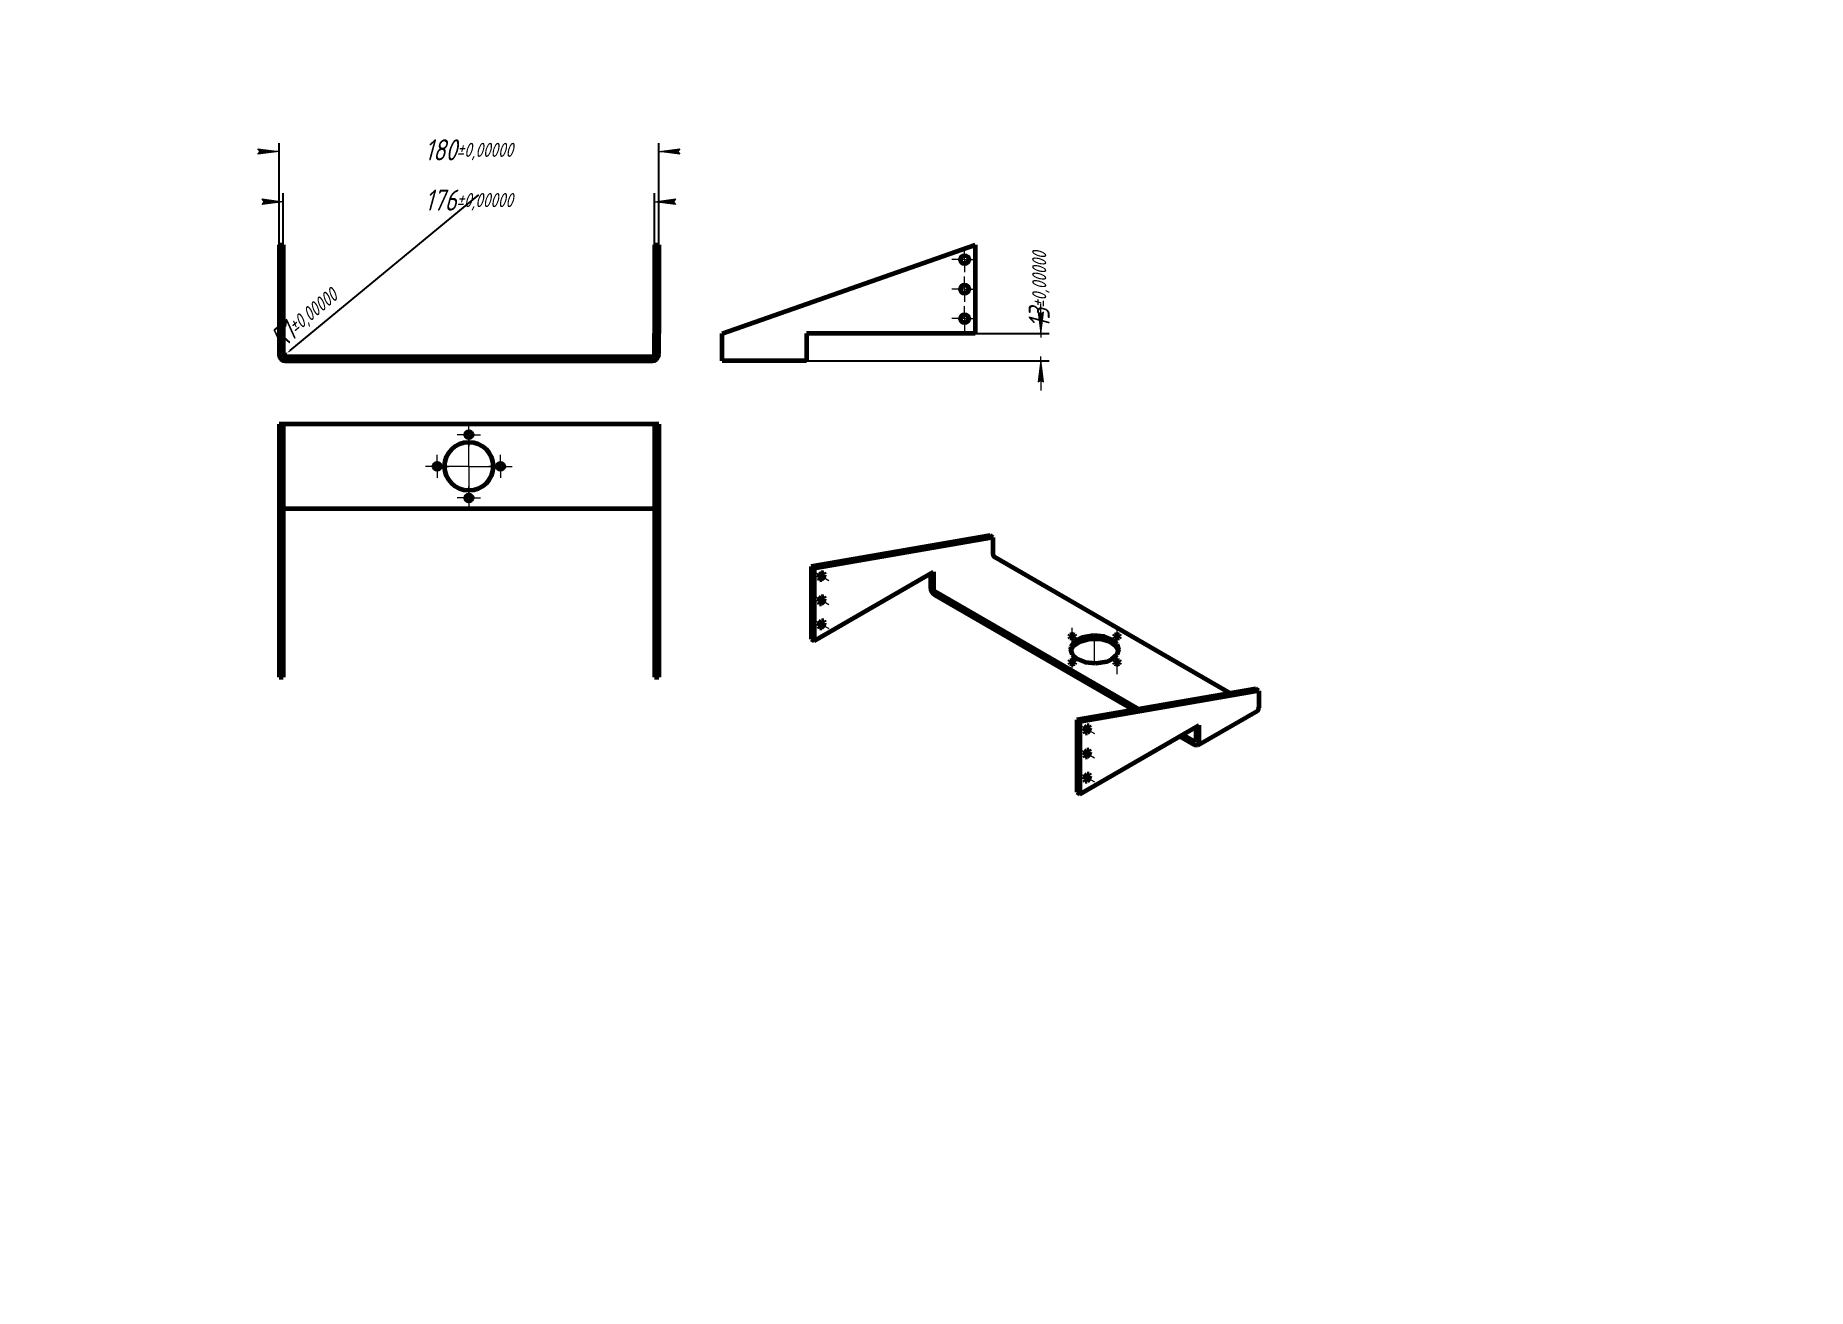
# Model space of a CAD drawing. Header units: millimetres. Extents: x 0 to 420, y 0 to 297.
import ezdxf

# ---------------------------------------------------------------- set-up
doc = ezdxf.new("R2010")
doc.units = ezdxf.units.MM
for name, pattern in [('K5LT_AXLED', [12, 7.5, -1.5, 1.5, -1.5]), ('K5LT_BASIC', [0]), ('K5LT_THIN', [0])]:
    doc.linetypes.add(name, pattern=pattern)
doc.layers.add('Системный слой', color=7, linetype='Continuous')
doc.styles.add('KDIMTEXTSTYLE', font='GOST_AU.SHX', dxfattribs={"width": 0.96, "oblique": 15, "height": 5})
doc.dimstyles.new('KDIMSTYLE (0.50)', dxfattribs={"dimtxt": 5, "dimasz": 1, "dimexe": 2, "dimexo": 0, "dimgap": 1, "dimtad": 1, "dimlfac": 2, "dimtxsty": 'KDIMTEXTSTYLE', "dimsah": 1, "dimcen": 0, "dimdle": 1, "dimadec": 0, "dimazin": 0, "dimtfac": 0.667, "dimtmove": 0, "dimatfit": 3, "dimfxl": 1, "dimtvp": 1, "dimtolj": 1, "dimtzin": 0, "dimarcsym": 0})

# ---------------------------------------------------------------- blocks, each defined once
blk = doc.blocks.new('KDIMARROW_02')
at = {"layer": 'Системный слой'}
blk.add_hatch(color=0, dxfattribs=at).paths.add_polyline_path([(4.5, -5.51091059616309e-16), (5, 0.6582624912261956), (0, 0), (5, -0.658262491226197)])
at = {"layer": 'Системный слой', "color": 0, "linetype": 'K5LT_THIN', "lineweight": 18}
for p, q in [((0, 0), (-1, 0)), ((5, 0.6582624912261956), (0, 0)), ((0, 0), (5, -0.658262491226197)), ((0, 0), (7, -8.572527594031472e-16)), ((4.5, -5.51091059616309e-16), (5, 0.6582624912261956)), ((5, -0.658262491226197), (4.5, -5.51091059616309e-16))]:
    blk.add_line(p, q, dxfattribs=at)
blk = doc.blocks.new('KDIMARROW_01')
at = {"layer": 'Системный слой'}
blk.add_hatch(color=0, dxfattribs=at).paths.add_polyline_path([(-5, -0.6582624912261956), (0, 0), (-5, 0.658262491226197), (-4.5, 5.51091059616309e-16)])
at = {"layer": 'Системный слой', "color": 0, "linetype": 'K5LT_THIN', "lineweight": 18}
for p, q in [((-4.5, 5.51091059616309e-16), (-5, 0.658262491226197)), ((-5, 0.658262491226197), (0, 0)), ((0, 0), (-5, -0.6582624912261956)), ((-5, -0.6582624912261956), (-4.5, 5.51091059616309e-16)), ((0, 0), (-1, 0))]:
    blk.add_line(p, q, dxfattribs=at)
blk = doc.blocks.new('U0')
at = {"layer": 'Системный слой', "color": 30, "linetype": 'K5LT_AXLED', "lineweight": 18, "true_color": 0xff8000}
for q in [(95.2244514014742, 197.624285421569), (92.4744514014742, 194.874285421569), (97.9744514014742, 194.874285421569), (95.2244514014742, 192.124285421569)]:
    blk.add_line((95.2244514014742, 194.874285421569), q, dxfattribs=at)
blk = doc.blocks.new('U1')
at = {"layer": 'Системный слой', "color": 30, "linetype": 'K5LT_AXLED', "lineweight": 18, "true_color": 0xff8000}
for q in [(102.7244514014742, 190.124285421569), (99.9744514014742, 187.374285421569), (105.4744514014742, 187.374285421569), (102.7244514014742, 184.624285421569)]:
    blk.add_line((102.7244514014742, 187.374285421569), q, dxfattribs=at)
blk = doc.blocks.new('U2')
at = {"layer": 'Системный слой', "color": 30, "linetype": 'K5LT_AXLED', "lineweight": 18, "true_color": 0xff8000}
for q in [(102.7244514014742, 202.624285421569), (94.9744514014742, 194.874285421569), (110.4744514014742, 194.874285421569), (102.7244514014742, 187.124285421569)]:
    blk.add_line((102.7244514014742, 194.874285421569), q, dxfattribs=at)
blk = doc.blocks.new('U3')
at = {"layer": 'Системный слой', "color": 30, "linetype": 'K5LT_AXLED', "lineweight": 18, "true_color": 0xff8000}
for q in [(99.9744514014742, 202.374285421569), (102.7244514014742, 205.124285421569), (105.4744514014742, 202.374285421569), (102.7244514014742, 199.624285421569)]:
    blk.add_line((102.7244514014742, 202.374285421569), q, dxfattribs=at)
blk = doc.blocks.new('U4')
at = {"layer": 'Системный слой', "color": 30, "linetype": 'K5LT_AXLED', "lineweight": 18, "true_color": 0xff8000}
for q in [(110.2244514014742, 197.624285421569), (107.4744514014742, 194.874285421569), (112.9744514014742, 194.874285421569), (110.2244514014742, 192.124285421569)]:
    blk.add_line((110.2244514014742, 194.874285421569), q, dxfattribs=at)
blk = doc.blocks.new('U5')
at = {"layer": 'Системный слой', "color": 30, "linetype": 'K5LT_AXLED', "lineweight": 18, "true_color": 0xff8000}
for q in [(220.2244514014742, 232.874285421569), (217.2244514014742, 229.874285421569), (223.2244514014742, 229.874285421569), (220.2244514014742, 226.874285421569)]:
    blk.add_line((220.2244514014742, 229.874285421569), q, dxfattribs=at)
blk = doc.blocks.new('U6')
at = {"layer": 'Системный слой', "color": 30, "linetype": 'K5LT_AXLED', "lineweight": 18, "true_color": 0xff8000}
for q in [(220.2244514014742, 239.874285421569), (217.2244514014742, 236.874285421569), (223.2244514014742, 236.874285421569), (220.2244514014742, 233.874285421569)]:
    blk.add_line((220.2244514014742, 236.874285421569), q, dxfattribs=at)
blk = doc.blocks.new('U7')
at = {"layer": 'Системный слой', "color": 30, "linetype": 'K5LT_AXLED', "lineweight": 18, "true_color": 0xff8000}
for q in [(217.2244514014742, 243.874285421569), (220.2244514014742, 246.874285421569), (223.2244514014742, 243.874285421569), (220.2244514014742, 240.874285421569)]:
    blk.add_line((220.2244514014742, 243.874285421569), q, dxfattribs=at)
blk = doc.blocks.new('U8')
at = {"layer": 'Системный слой', "color": 150, "linetype": 'K5LT_BASIC', "lineweight": 60, "true_color": 0x0080ff}
for p, q in [((213.2024672620571, 164.3595063948766), (260.3882466989286, 137.1167839350765)), ((271.185223319354, 130.8831465768398), (274.7207572252867, 128.8419051245205))]:
    blk.add_line(p, q, dxfattribs=at)
blk = doc.blocks.new('U9')
at = {"layer": 'Системный слой', "color": 150, "linetype": 'K5LT_BASIC', "lineweight": 60, "true_color": 0x0080ff}
for p, q in [((213.2024672620571, 165.1760029758043), (261.4761032853694, 137.3052062229829)), ((271.8923301005406, 131.2913948673037), (274.7207572252867, 129.6584017054482))]:
    blk.add_line(p, q, dxfattribs=at)
blk = doc.blocks.new('U10')
at = {"layer": 'Системный слой', "color": 150, "linetype": 'K5LT_BASIC', "lineweight": 60, "true_color": 0x0080ff}
for p, q in [((255.8056508285466, 154.8677336415918), (255.5859809144365, 154.5615474237439)), ((255.5859809144365, 154.5615474237439), (255.8056508285466, 154.255361205896)), ((256.3359809144365, 154.9945601256361), (255.8056508285466, 154.8677336415918)), ((255.8056508285466, 154.255361205896), (256.3359809144365, 154.1285347218517)), ((256.8663110003264, 154.8677336415918), (256.3359809144365, 154.9945601256361)), ((256.3359809144365, 154.1285347218517), (256.8663110003264, 154.255361205896)), ((257.0859809144365, 154.5615474237439), (256.8663110003264, 154.8677336415918)), ((256.8663110003264, 154.255361205896), (257.0859809144365, 154.5615474237439))]:
    blk.add_line(p, q, dxfattribs=at)
blk = doc.blocks.new('U11')
at = {"layer": 'Системный слой', "color": 150, "linetype": 'K5LT_BASIC', "lineweight": 60, "true_color": 0x0080ff}
for p, q in [((245.1990491107484, 148.7440092846338), (244.9793791966383, 148.4378230667859)), ((244.9793791966383, 148.4378230667859), (245.1990491107484, 148.1316368489381)), ((245.7293791966383, 148.8708357686781), (245.1990491107484, 148.7440092846338)), ((245.1990491107484, 148.1316368489381), (245.7293791966383, 148.0048103648937)), ((246.2597092825282, 148.7440092846338), (245.7293791966383, 148.8708357686781)), ((245.7293791966383, 148.0048103648937), (246.2597092825282, 148.1316368489381)), ((246.4793791966383, 148.4378230667859), (246.2597092825282, 148.7440092846338)), ((246.2597092825282, 148.1316368489381), (246.4793791966383, 148.4378230667859))]:
    blk.add_line(p, q, dxfattribs=at)
blk = doc.blocks.new('U12')
at = {"layer": 'Системный слой', "color": 150, "linetype": 'K5LT_BASIC', "lineweight": 60, "true_color": 0x0080ff}
for p, q in [((245.1990491107484, 154.8677336415918), (244.9793791966383, 154.5615474237439)), ((244.9793791966383, 154.5615474237439), (245.1990491107484, 154.255361205896)), ((245.7293791966383, 154.9945601256361), (245.1990491107484, 154.8677336415918)), ((245.1990491107484, 154.255361205896), (245.7293791966383, 154.1285347218517)), ((246.2597092825282, 154.8677336415918), (245.7293791966383, 154.9945601256361)), ((245.7293791966383, 154.1285347218517), (246.2597092825282, 154.255361205896)), ((246.4793791966383, 154.5615474237439), (246.2597092825282, 154.8677336415918)), ((246.2597092825282, 154.255361205896), (246.4793791966383, 154.5615474237439))]:
    blk.add_line(p, q, dxfattribs=at)
blk = doc.blocks.new('U13')
at = {"layer": 'Системный слой', "color": 150, "linetype": 'K5LT_BASIC', "lineweight": 60, "true_color": 0x0080ff}
for p, q in [((255.8056508285466, 148.7440092846338), (255.5859809144365, 148.4378230667859)), ((255.5859809144365, 148.4378230667859), (255.8056508285466, 148.1316368489381)), ((256.3359809144365, 148.8708357686782), (255.8056508285466, 148.7440092846338)), ((255.8056508285466, 148.1316368489381), (256.3359809144365, 148.0048103648937)), ((256.8663110003264, 148.7440092846338), (256.3359809144365, 148.8708357686782)), ((256.3359809144365, 148.0048103648937), (256.8663110003264, 148.1316368489381)), ((257.0859809144365, 148.4378230667859), (256.8663110003264, 148.7440092846338)), ((256.8663110003264, 148.1316368489381), (257.0859809144365, 148.4378230667859))]:
    blk.add_line(p, q, dxfattribs=at)
blk = doc.blocks.new('U14')
at = {"layer": 'Системный слой', "color": 150, "linetype": 'K5LT_BASIC', "lineweight": 60, "true_color": 0x0080ff}
for p, q in [((245.8629966605483, 152.1365610180458), (245.3263239502807, 151.0914369548011)), ((247.3503596060477, 153.2328955826103), (245.8629966605483, 152.1365610180458)), ((249.8077733140094, 153.9267516987465), (247.3503596060477, 153.2328955826103)), ((252.5170505036829, 153.8904275792853), (249.8077733140094, 153.9267516987465)), ((254.6701021378396, 153.2542883379645), (252.5170505036829, 153.8904275792853)), ((256.0863821700132, 152.2667074188985), (254.6701021378396, 153.2542883379645)), ((256.7390361607941, 151.091436954801), (256.0863821700132, 152.2667074188985))]:
    blk.add_line(p, q, dxfattribs=at)
blk = doc.blocks.new('U15')
at = {"layer": 'Системный слой', "color": 150, "linetype": 'K5LT_BASIC', "lineweight": 60, "true_color": 0x0080ff}
for p, q in [((245.3885067517496, 152.1336693977505), (245.2826800555374, 151.4996852452649)), ((245.2826800555374, 151.4996852452649), (245.6780638291108, 150.2899214848983)), ((246.2455832499796, 153.3387252279931), (245.3885067517496, 152.1336693977505)), ((248.0640158727425, 154.342778218876), (246.2455832499796, 153.3387252279931)), ((250.7321927890971, 154.8149131108727), (248.0640158727425, 154.342778218876)), ((253.3054456156592, 154.5491134271117), (250.7321927890971, 154.8149131108727)), ((255.2212307643992, 153.7740747574413), (253.3054456156592, 154.5491134271117)), ((256.387296281964, 152.7094490056315), (255.2212307643992, 153.7740747574413)), ((256.7826800555374, 151.4996852452649), (256.387296281964, 152.7094490056315)), ((256.3881303276584, 150.2911527491028), (256.7826800555374, 151.4996852452649)), ((245.6780638291108, 150.2899214848983), (246.8441293466756, 149.2252957330886)), ((246.8441293466756, 149.2252957330886), (248.7599144954156, 148.4502570634181)), ((248.7599144954156, 148.4502570634181), (251.3331673219777, 148.1844573796571)), ((251.3331673219777, 148.1844573796571), (254.0013442383323, 148.6565922716538)), ((254.0013442383323, 148.6565922716538), (255.09854404736, 149.1522575750977)), ((255.09854404736, 149.1522575750977), (256.3881303276584, 150.2911527491028))]:
    blk.add_line(p, q, dxfattribs=at)
blk = doc.blocks.new('U16')
at = {"layer": 'Системный слой', "color": 150, "linetype": 'K5LT_BASIC', "lineweight": 60, "true_color": 0x0080ff}
for p, q in [((185.6253027957817, 157.0110371665271), (186.1253027957817, 157.53885861286)), ((186.1253027957817, 157.53885861286), (186.3324095769683, 158.2357820379187))]:
    blk.add_line(p, q, dxfattribs=at)
blk = doc.blocks.new('U17')
at = {"layer": 'Системный слой', "color": 150, "linetype": 'K5LT_BASIC', "lineweight": 60, "true_color": 0x0080ff}
for p, q in [((185.8324095769683, 169.1389127245739), (185.6253027957817, 168.4419892995152)), ((185.6253027957817, 168.4419892995152), (185.8324095769683, 167.9842121861947)), ((186.3324095769683, 169.6667341709068), (185.8324095769683, 169.1389127245739)), ((185.8324095769683, 167.9842121861947), (186.3324095769683, 168.0337410090514)), ((186.8324095769683, 169.7162629937635), (186.3324095769683, 169.6667341709068)), ((186.3324095769683, 168.0337410090514), (186.8324095769683, 168.5615624553843)), ((187.0395163581548, 169.258485880443), (186.8324095769683, 169.7162629937635)), ((186.8324095769683, 168.5615624553843), (187.0395163581548, 169.258485880443))]:
    blk.add_line(p, q, dxfattribs=at)
blk = doc.blocks.new('U18')
at = {"layer": 'Системный слой', "color": 150, "linetype": 'K5LT_BASIC', "lineweight": 60, "true_color": 0x0080ff}
for p, q in [((186.3324095769683, 163.9512581044127), (185.8324095769683, 163.4234366580798)), ((186.8324095769683, 164.0007869272695), (186.3324095769683, 163.9512581044127)), ((187.0395163581548, 163.5430098139489), (186.8324095769683, 164.0007869272695)), ((185.8324095769683, 163.4234366580798), (185.6253027957817, 162.7265132330212)), ((185.6253027957817, 162.7265132330212), (185.8324095769683, 162.2687361197006)), ((185.8324095769683, 162.2687361197006), (186.3324095769683, 162.3182649425573)), ((186.3324095769683, 162.3182649425573), (186.8324095769683, 162.8460863888902)), ((186.8324095769683, 162.8460863888902), (187.0395163581548, 163.5430098139489))]:
    blk.add_line(p, q, dxfattribs=at)
blk = doc.blocks.new('U19')
at = {"layer": 'Системный слой', "color": 150, "linetype": 'K5LT_BASIC', "lineweight": 60, "true_color": 0x0080ff}
for p, q in [((185.8324095769683, 157.7079605915858), (185.6253027957817, 157.0110371665271)), ((185.6253027957817, 157.0110371665271), (185.8324095769683, 156.5532600532065)), ((186.3324095769683, 158.2357820379187), (185.8324095769683, 157.7079605915858)), ((185.8324095769683, 156.5532600532065), (186.3324095769683, 156.6027888760632)), ((186.8324095769683, 158.2853108607754), (186.3324095769683, 158.2357820379187)), ((186.3324095769683, 156.6027888760632), (186.8324095769683, 157.1306103223961)), ((187.0395163581548, 157.8275337474548), (186.8324095769683, 158.2853108607754)), ((186.8324095769683, 157.1306103223961), (187.0395163581548, 157.8275337474548))]:
    blk.add_line(p, q, dxfattribs=at)
blk = doc.blocks.new('U20')
at = {"layer": 'Системный слой', "color": 150, "linetype": 'K5LT_BASIC', "lineweight": 60, "true_color": 0x0080ff}
for p, q in [((185.6253027957817, 168.4419892995153), (186.1253027957817, 168.9698107458482)), ((186.1253027957817, 168.9698107458482), (186.3324095769683, 169.6667341709068))]:
    blk.add_line(p, q, dxfattribs=at)
blk = doc.blocks.new('U21')
at = {"layer": 'Системный слой', "color": 150, "linetype": 'K5LT_BASIC', "lineweight": 60, "true_color": 0x0080ff}
for p, q in [((186.1253027957817, 163.2543346793541), (186.3324095769683, 163.9512581044127)), ((185.6253027957817, 162.7265132330212), (186.1253027957817, 163.2543346793541))]:
    blk.add_line(p, q, dxfattribs=at)
blk = doc.blocks.new('U22')
at = {"layer": 'Системный слой', "color": 150, "linetype": 'K5LT_BASIC', "lineweight": 60, "true_color": 0x0080ff}
for p, q in [((274.7207572252868, 129.6584017054482), (274.9707572252867, 129.6336372940198)), ((274.9707572252867, 129.6336372940198), (275.07431061588, 129.8625258506802))]:
    blk.add_line(p, q, dxfattribs=at)
blk = doc.blocks.new('U23')
at = {"layer": 'Системный слой', "color": 150, "linetype": 'K5LT_BASIC', "lineweight": 60, "true_color": 0x0080ff}
for p, q in [((274.7207572252867, 128.8419051245205), (275.4707572252867, 128.7676118902355)), ((275.4707572252867, 128.7676118902355), (275.7798076339841, 129.3877559199345)), ((275.7798076339841, 129.3877559199345), (275.7814173970665, 129.4542775602163))]:
    blk.add_line(p, q, dxfattribs=at)
blk = doc.blocks.new('U24')
at = {"layer": 'Системный слой', "color": 150, "linetype": 'K5LT_BASIC', "lineweight": 60, "true_color": 0x0080ff}
for p, q in [((248.5578063213845, 126.3924153817373), (249.0578063213845, 126.9202368280702)), ((249.0578063213845, 126.9202368280702), (249.264913102571, 127.6171602531289))]:
    blk.add_line(p, q, dxfattribs=at)
blk = doc.blocks.new('U25')
at = {"layer": 'Системный слой', "color": 150, "linetype": 'K5LT_BASIC', "lineweight": 60, "true_color": 0x0080ff}
for p, q in [((249.0578063213845, 121.2047607615762), (249.264913102571, 121.9016841866348)), ((248.5578063213845, 120.6769393152433), (249.0578063213845, 121.2047607615762))]:
    blk.add_line(p, q, dxfattribs=at)
blk = doc.blocks.new('U26')
at = {"layer": 'Системный слой', "color": 150, "linetype": 'K5LT_BASIC', "lineweight": 60, "true_color": 0x0080ff}
for p, q in [((249.264913102571, 121.9016841866348), (248.764913102571, 121.3738627403019)), ((249.764913102571, 121.9512130094915), (249.264913102571, 121.9016841866348)), ((249.9720198837576, 121.493435896171), (249.764913102571, 121.9512130094915)), ((248.764913102571, 121.3738627403019), (248.5578063213845, 120.6769393152432)), ((248.5578063213845, 120.6769393152432), (248.764913102571, 120.2191622019227)), ((248.764913102571, 120.2191622019227), (249.264913102571, 120.2686910247794)), ((249.264913102571, 120.2686910247794), (249.764913102571, 120.7965124711123)), ((249.764913102571, 120.7965124711123), (249.9720198837576, 121.493435896171))]:
    blk.add_line(p, q, dxfattribs=at)
blk = doc.blocks.new('U27')
at = {"layer": 'Системный слой', "color": 150, "linetype": 'K5LT_BASIC', "lineweight": 60, "true_color": 0x0080ff}
for p, q in [((248.5578063213845, 132.1078914482314), (249.0578063213845, 132.6357128945643)), ((249.0578063213845, 132.6357128945643), (249.264913102571, 133.332636319623))]:
    blk.add_line(p, q, dxfattribs=at)
blk = doc.blocks.new('U28')
at = {"layer": 'Системный слой', "color": 150, "linetype": 'K5LT_BASIC', "lineweight": 60, "true_color": 0x0080ff}
for p, q in [((248.764913102571, 132.8048148732901), (248.5578063213844, 132.1078914482314)), ((248.5578063213844, 132.1078914482314), (248.764913102571, 131.6501143349108)), ((249.264913102571, 133.332636319623), (248.764913102571, 132.8048148732901)), ((248.764913102571, 131.6501143349108), (249.264913102571, 131.6996431577676)), ((249.764913102571, 133.3821651424797), (249.264913102571, 133.332636319623)), ((249.264913102571, 131.6996431577676), (249.764913102571, 132.2274646041005)), ((249.9720198837576, 132.9243880291591), (249.764913102571, 133.3821651424797)), ((249.764913102571, 132.2274646041005), (249.9720198837576, 132.9243880291591))]:
    blk.add_line(p, q, dxfattribs=at)
blk = doc.blocks.new('U29')
at = {"layer": 'Системный слой', "color": 150, "linetype": 'K5LT_BASIC', "lineweight": 60, "true_color": 0x0080ff}
for p, q in [((248.764913102571, 127.089338806796), (248.5578063213845, 126.3924153817373)), ((248.5578063213845, 126.3924153817373), (248.764913102571, 125.9346382684167)), ((249.264913102571, 127.6171602531289), (248.764913102571, 127.089338806796)), ((249.764913102571, 127.6666890759856), (249.264913102571, 127.6171602531289)), ((249.264913102571, 125.9841670912735), (249.764913102571, 126.5119885376064)), ((249.9720198837576, 127.2089119626651), (249.764913102571, 127.6666890759856)), ((249.764913102571, 126.5119885376064), (249.9720198837576, 127.2089119626651)), ((248.764913102571, 125.9346382684167), (249.264913102571, 125.9841670912735))]:
    blk.add_line(p, q, dxfattribs=at)

msp = doc.modelspace()

# ---------------------------------------------------------------- linework, layer by layer
at = {"layer": 'Системный слой', "color": 150, "linetype": 'K5LT_BASIC', "lineweight": 60, "true_color": 0x0080ff}
for p, q in [((57.72445140147418, 247.374285421569), (58.72445140147418, 247.374285421569)), ((57.72445140147418, 247.374285421569), (57.72445140147419, 226.374285421569)), ((58.72445140147418, 247.374285421569), (58.72445140147419, 226.374285421569)), ((146.7244514014742, 247.374285421569), (147.7244514014742, 247.374285421569)), ((146.7244514014742, 247.374285421569), (146.7244514014742, 226.374285421569)), ((147.7244514014742, 247.374285421569), (147.7244514014742, 226.374285421569)), ((162.7244514014742, 226.374285421569), (222.7244514014742, 247.374285421569)), ((222.7244514014742, 247.374285421569), (222.7244514014742, 226.374285421569)), ((57.72445140147419, 226.374285421569), (57.72445140147419, 221.374285421569)), ((57.72445140147419, 226.374285421569), (58.72445140147419, 226.374285421569)), ((58.72445140147419, 226.374285421569), (58.72445140147419, 221.374285421569)), ((146.7244514014742, 221.374285421569), (146.7244514014742, 226.374285421569)), ((146.7244514014742, 226.374285421569), (147.7244514014742, 226.374285421569)), ((147.7244514014742, 221.374285421569), (147.7244514014742, 226.374285421569)), ((162.7244514014742, 221.374285421569), (162.7244514014742, 226.374285421569)), ((182.7244514014742, 226.374285421569), (182.7244514014742, 221.374285421569)), ((222.7244514014742, 226.374285421569), (182.7244514014742, 226.374285421569)), ((59.22445140147419, 220.874285421569), (146.2244514014742, 220.874285421569)), ((59.22445140147419, 219.874285421569), (146.2244514014742, 219.874285421569)), ((162.7244514014742, 219.874285421569), (162.7244514014742, 221.374285421569)), ((182.7244514014742, 219.874285421569), (162.7244514014742, 219.874285421569)), ((182.7244514014742, 221.374285421569), (182.7244514014742, 219.874285421569)), ((57.72445140147419, 204.874285421569), (57.72445140147418, 144.874285421569)), ((58.72445140147419, 204.874285421569), (57.72445140147419, 204.874285421569)), ((59.22445140147419, 204.874285421569), (58.72445140147419, 204.874285421569)), ((58.72445140147419, 204.874285421569), (58.72445140147418, 144.874285421569)), ((146.2244514014742, 204.874285421569), (59.22445140147419, 204.874285421569)), ((146.7244514014742, 204.874285421569), (146.2244514014742, 204.874285421569)), ((147.7244514014742, 204.874285421569), (146.7244514014742, 204.874285421569)), ((146.7244514014742, 204.874285421569), (146.7244514014742, 144.874285421569)), ((147.7244514014742, 204.874285421569), (147.7244514014742, 144.874285421569)), ((58.72445140147419, 184.874285421569), (59.22445140147419, 184.874285421569)), ((59.22445140147419, 184.874285421569), (146.2244514014742, 184.874285421569)), ((146.2244514014742, 184.874285421569), (146.7244514014742, 184.874285421569)), ((226.2839427140082, 178.4440724158799), (183.8575358428154, 171.0956031875303)), ((226.9910494951948, 178.035824125416), (184.5646426240019, 170.6873548970665)), ((226.9910494951948, 178.035824125416), (226.2839427140082, 178.4440724158799)), ((226.9910494951948, 173.9533412207774), (226.9910494951948, 178.035824125416)), ((283.2332350141863, 141.0736519811109), (227.344602885788, 173.3409687850816)), ((183.8575358428154, 171.0956031875303), (184.5646426240019, 170.6873548970665)), ((183.8575358428154, 171.0956031875303), (183.8575358428154, 153.9491749880481)), ((184.5646426240019, 170.6873548970665), (184.5646426240019, 153.5409266975842)), ((184.5646426240019, 153.5409266975842), (212.8489138714638, 169.8708583161388)), ((212.1418070902773, 169.4626100256749), (212.1418070902773, 166.196623701964)), ((212.8489138714638, 169.8708583161388), (212.8489138714638, 165.7883754115001)), ((183.8575358428154, 153.9491749880481), (184.5646426240019, 153.5409266975842)), ((245.9793791971199, 154.1532991331817), (245.4793791961567, 154.1532991331817)), ((256.5859809149181, 154.1532991331817), (256.0859809139549, 154.1532991331817)), ((245.9793791971199, 148.0295747762238), (245.4793791961567, 148.0295747762238)), ((256.5859809149181, 148.0295747762238), (256.0859809139549, 148.0295747762238)), ((57.72445140147418, 144.874285421569), (58.72445140147418, 144.874285421569)), ((146.7244514014742, 144.874285421569), (147.7244514014742, 144.874285421569)), ((289.2164462396109, 142.1099745645961), (246.7900393684181, 134.7615053362465)), ((289.9235530207975, 141.7017262741322), (247.4971461496046, 134.3532570457827)), ((289.9235530207975, 141.7017262741322), (289.2164462396109, 142.1099745645961)), ((289.9235530207975, 141.7017262741322), (289.9235530207975, 137.6192433694936)), ((246.7900393684181, 134.7615053362465), (247.4971461496046, 134.3532570457827)), ((246.7900393684181, 134.7615053362465), (246.7900393684181, 117.6150771367643)), ((275.4707572252734, 128.7676118902278), (289.6128928490043, 136.932577699505)), ((247.4971461496046, 134.3532570457827), (247.4971461496046, 117.2068288463004)), ((247.4971461496046, 117.2068288463004), (275.7814173970665, 133.5367604648549)), ((275.07431061588, 129.8625258506802), (275.07431061588, 133.1285121743911)), ((275.7814173970665, 129.4542775602163), (275.7814173970665, 133.5367604648549)), ((246.7900393684181, 117.6150771367643), (247.4971461496046, 117.2068288463004))]:
    msp.add_line(p, q, dxfattribs=at)
at = {"layer": 'Системный слой', "color": 30, "linetype": 'K5LT_AXLED', "lineweight": 18, "true_color": 0xff8000}
for p, q in [((183.8932519882129, 170.258485880443), (188.0644603845372, 167.8502375899791)), ((183.8932519882129, 164.5430098139489), (188.0644603845372, 162.134761523485)), ((183.8932519882129, 158.8275337474548), (188.0644603845372, 156.4192854569909)), ((245.7293791966383, 151.7450508428162), (245.7293791966383, 156.5615474237439)), ((256.3359809144365, 151.7450508428162), (256.3359809144365, 156.5615474237439)), ((251.0326800555374, 148.6831886643372), (251.0326800555374, 153.4996852452649)), ((245.7293791966383, 145.6213264858582), (245.7293791966383, 150.4378230667859)), ((256.3359809144365, 145.6213264858582), (256.3359809144365, 150.4378230667859)), ((246.8257555138156, 133.9243880291591), (250.9969639101399, 131.5161397386952)), ((246.8257555138156, 128.208911962665), (250.9969639101399, 125.8006636722011)), ((246.8257555138156, 122.4934358961709), (250.9969639101399, 120.0851876057071))]:
    msp.add_line(p, q, dxfattribs=at)
at = {"layer": 'Системный слой', "color": 150, "linetype": 'K5LT_BASIC', "lineweight": 60, "true_color": 0x0080ff}
for centre, radius in [((220.2244514014742, 243.874285421569), 1), ((220.2244514014742, 236.874285421569), 1), ((220.2244514014742, 229.874285421569), 1), ((102.7244514014742, 202.374285421569), 0.75), ((102.7244514014742, 194.874285421569), 5.75), ((95.2244514014742, 194.874285421569), 0.75), ((110.2244514014742, 194.874285421569), 0.75), ((102.7244514014742, 187.374285421569), 0.75)]:
    msp.add_circle(centre, radius, dxfattribs=at)
for centre, radius, start, end in [((59.22445140147419, 221.374285421569), 1.5, 180, 270), ((59.22445140147419, 221.374285421569), 0.5, 180, 270), ((146.2244514014743, 221.3742854215688), 0.4999999999998372, 270, 0), ((146.2244514014742, 221.374285421569), 1.5, 270, 0)]:
    msp.add_arc(centre, radius, start, end, dxfattribs=at)
for centre, major_axis, ratio, start_param, end_param in [((227.344602885788, 173.7492170755455), (0.2499999999999997, -0.4330127018922195), 0.5773502691896257, 3.926990816987242, 5.497787143782138), ((213.2024672620571, 165.5842512662682), (-0.7499999999999999, 1.299038105676659), 0.5773502691896258, 0.7853981633974483, 2.356194490192345), ((213.2024672620571, 165.5842512662682), (-0.2500000000000002, 0.4330127018922194), 0.5773502691896257, 0.7853981633974483, 2.356194490192345), ((288.8628928490177, 138.2316158051893), (0.7499999999999528, -1.299038105676581), 0.5773502691896231, 0, 0.7853981633974483)]:
    msp.add_ellipse(centre, major_axis=major_axis, ratio=ratio, start_param=start_param, end_param=end_param, dxfattribs=at)

# ---------------------------------------------------------------- block references
at = {"layer": 'Системный слой'}
for name in ['U7', 'U6', 'U5', 'U2', 'U3', 'U0', 'U4', 'U1', 'U17', 'U20', 'U18', 'U21', 'U9', 'U8', 'U19', 'U16', 'U12', 'U15', 'U14', 'U10', 'U11', 'U13', 'U28', 'U27', 'U29', 'U24', 'U22', 'U23', 'U26', 'U25']:
    msp.add_blockref(name, (0, 0), dxfattribs=at)

# ---------------------------------------------------------------- dimensions: what is measured, and where the dimension line sits
at = {"layer": 'Системный слой', "color": 7}
for base, p1, p2, location in [((57.72445140147418, 269.4907382719592), (147.7244514014742, 243.3381566740705), (57.72445140147418, 247.374285421569), (102.7244514014742, 269.4907382719592)), ((58.72445140147418, 257.5868045791271), (146.7244514014742, 247.374285421569), (58.72445140147418, 247.374285421569), (102.7244514014742, 257.5868045791271))]:
    msp.add_linear_dim(base=base, p1=p1, p2=p2, location=location, dimstyle='KDIMSTYLE (0.50)', override={"dimexo": 0, "dimpost": '\\H5.0;\\W0.965;\\Q15;<>', "dimblk1": 'KDIMARROW_01', "dimblk2": 'KDIMARROW_01', "dimse1": 0, "dimse2": 0, "dimclrt": 7, "dimtol": 1, "dimtp": 0, "dimtm": 0, "dimtdec": 5, "dimtolj": 1}, dxfattribs=at).render()
msp.add_linear_dim(base=(238.2863711362097, 226.374285421569), p1=(182.7244514014742, 219.874285421569), p2=(182.7244514014742, 226.374285421569), angle=90, location=(238.2863711362097, 236.7366810705253), dimstyle='KDIMSTYLE (0.50)', override={"dimexo": 0, "dimpost": '\\H5.0;\\W0.965;\\Q15;<>', "dimblk1": 'KDIMARROW_02', "dimblk2": 'KDIMARROW_02', "dimse1": 0, "dimse2": 0, "dimclrt": 7, "dimtol": 1, "dimtp": 0, "dimtm": 0, "dimtdec": 5, "dimtolj": 1}, dxfattribs=at).render()
msp.add_radius_dim(center=(59.22445140147419, 221.374285421569), radius=0.49999999999999195, location=(66.20771916248736, 227.1398799458085), dimstyle='KDIMSTYLE (0.50)', override={"dimpost": '\\H5.0;\\W0.965;\\Q15;<>', "dimblk2": 'KDIMARROW_02', "dimclrt": 7, "dimtol": 1, "dimtp": 0, "dimtm": 0, "dimtdec": 5, "dimtolj": 1}, dxfattribs=at).render()

doc.saveas('drawing.dxf')
